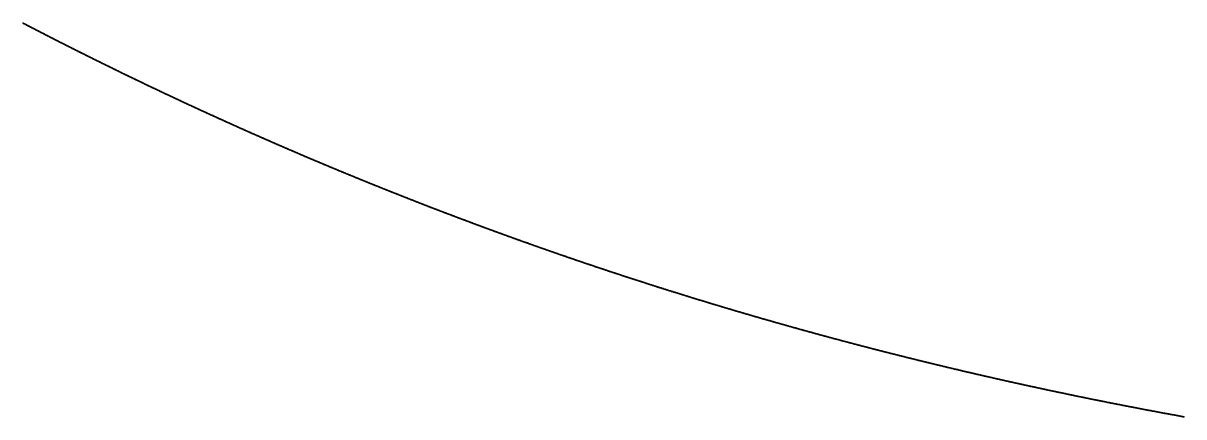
# Model space of a CAD drawing. Header units: metres. Extents: x 0 to 360, y 0 to 49.
# Drawn here: x 314.99 to 337.49, y 1.59 to 9.22 of the extents above; entities that cross this region are included whole.
import ezdxf

# ---------------------------------------------------------------- set-up
doc = ezdxf.new("R2010")
doc.units = ezdxf.units.M

msp = doc.modelspace()

# ---------------------------------------------------------------- linework, layer by layer
for p in [(314.994, 9.215), (315.003, 9.211), (315.012, 9.206), (315.02, 9.202), (315.029, 9.197), (315.038, 9.192), (315.047, 9.188), (315.056, 9.183), (315.064, 9.179), (315.073, 9.174), (315.082, 9.17), (315.091, 9.165), (315.099, 9.161), (315.108, 9.156), (315.117, 9.152), (315.126, 9.147), (315.134, 9.142), (315.143, 9.138), (315.152, 9.133), (315.161, 9.129), (315.169, 9.124), (315.178, 9.12), (315.187, 9.115), (315.196, 9.111), (315.205, 9.106), (315.213, 9.102), (315.222, 9.097), (315.231, 9.093), (315.24, 9.088), (315.248, 9.084), (315.257, 9.079), (315.266, 9.074), (315.275, 9.07), (315.284, 9.065), (315.292, 9.061), (315.301, 9.056), (315.31, 9.052), (315.319, 9.047), (315.328, 9.043), (315.336, 9.038), (315.345, 9.034), (315.354, 9.029), (315.363, 9.025), (315.372, 9.02), (315.38, 9.016), (315.389, 9.011), (315.398, 9.007), (315.407, 9.002), (315.416, 8.998), (315.424, 8.993), (315.433, 8.989), (315.442, 8.984), (315.451, 8.98), (315.46, 8.975), (315.468, 8.971), (315.477, 8.966), (315.486, 8.962), (315.495, 8.957), (315.504, 8.953), (315.512, 8.948), (315.521, 8.944), (315.53, 8.939), (315.539, 8.935), (315.548, 8.93), (315.557, 8.926), (315.565, 8.921), (315.574, 8.917), (315.583, 8.912), (315.592, 8.908), (315.601, 8.903), (315.61, 8.899), (315.618, 8.894), (315.627, 8.89), (315.636, 8.885), (315.645, 8.881), (315.654, 8.876), (315.662, 8.872), (315.671, 8.867), (315.68, 8.863), (315.689, 8.858), (315.698, 8.854), (315.707, 8.849), (315.716, 8.845), (315.724, 8.84), (315.733, 8.836), (315.742, 8.831), (315.751, 8.827), (315.76, 8.822), (315.769, 8.818), (315.777, 8.813), (315.786, 8.809), (315.795, 8.804), (315.804, 8.8), (315.813, 8.795), (315.822, 8.791), (315.831, 8.786), (315.839, 8.782), (315.848, 8.777), (315.857, 8.773), (315.866, 8.769), (315.875, 8.764), (315.884, 8.76), (315.893, 8.755), (315.901, 8.751), (315.91, 8.746), (315.919, 8.742), (315.928, 8.737), (315.937, 8.733), (315.946, 8.728), (315.955, 8.724), (315.964, 8.719), (315.972, 8.715), (315.981, 8.71), (315.99, 8.706), (315.999, 8.702), (316.008, 8.697), (316.017, 8.693), (316.026, 8.688), (316.035, 8.684), (316.043, 8.679), (316.052, 8.675), (316.061, 8.67), (316.07, 8.666), (316.079, 8.661), (316.088, 8.657), (316.097, 8.653), (316.106, 8.648), (316.114, 8.644), (316.123, 8.639), (316.132, 8.635), (316.141, 8.63), (316.15, 8.626), (316.159, 8.621), (316.168, 8.617), (316.177, 8.613), (316.186, 8.608), (316.195, 8.604), (316.203, 8.599), (316.212, 8.595), (316.221, 8.59), (316.23, 8.586), (316.239, 8.581), (316.248, 8.577), (316.257, 8.573), (316.266, 8.568), (316.275, 8.564), (316.284, 8.559), (316.293, 8.555), (316.301, 8.55), (316.31, 8.546), (316.319, 8.542), (316.328, 8.537), (316.337, 8.533), (316.346, 8.528), (316.355, 8.524), (316.364, 8.519), (316.373, 8.515), (316.382, 8.511), (316.391, 8.506), (316.4, 8.502), (316.408, 8.497), (316.417, 8.493), (316.426, 8.489), (316.435, 8.484), (316.444, 8.48), (316.453, 8.475), (316.462, 8.471), (316.471, 8.466), (316.48, 8.462), (316.489, 8.458), (316.498, 8.453), (316.507, 8.449), (316.516, 8.444), (316.525, 8.44), (316.534, 8.436), (316.543, 8.431), (316.551, 8.427), (316.56, 8.422), (316.569, 8.418), (316.578, 8.414), (316.587, 8.409), (316.596, 8.405), (316.605, 8.4), (316.614, 8.396), (316.623, 8.392), (316.632, 8.387), (316.641, 8.383), (316.65, 8.378), (316.659, 8.374), (316.668, 8.37), (316.677, 8.365), (316.686, 8.361), (316.695, 8.356), (316.704, 8.352), (316.713, 8.348), (316.722, 8.343), (316.731, 8.339), (316.74, 8.334), (316.749, 8.33), (316.758, 8.326), (316.766, 8.321), (316.775, 8.317), (316.784, 8.313), (316.793, 8.308), (316.802, 8.304), (316.811, 8.299), (316.82, 8.295), (316.829, 8.291), (316.838, 8.286), (316.847, 8.282), (316.856, 8.278), (316.865, 8.273), (316.874, 8.269), (316.883, 8.264), (316.892, 8.26), (316.901, 8.256), (316.91, 8.251), (316.919, 8.247), (316.928, 8.243), (316.937, 8.238), (316.946, 8.234), (316.955, 8.229), (316.964, 8.225), (316.973, 8.221), (316.982, 8.216), (316.991, 8.212), (317, 8.208), (317.009, 8.203), (317.018, 8.199), (317.027, 8.195), (317.036, 8.19), (317.045, 8.186), (317.054, 8.181), (317.063, 8.177), (317.072, 8.173), (317.081, 8.168), (317.09, 8.164), (317.099, 8.16), (317.108, 8.155), (317.117, 8.151), (317.126, 8.147), (317.135, 8.142), (317.144, 8.138), (317.153, 8.134), (317.162, 8.129), (317.171, 8.125), (317.18, 8.121), (317.189, 8.116), (317.198, 8.112), (317.207, 8.108), (317.216, 8.103), (317.226, 8.099), (317.235, 8.095), (317.244, 8.09), (317.253, 8.086), (317.262, 8.082), (317.271, 8.077), (317.28, 8.073), (317.289, 8.069), (317.298, 8.064), (317.307, 8.06), (317.316, 8.056), (317.325, 8.051), (317.334, 8.047), (317.343, 8.043), (317.352, 8.038), (317.361, 8.034), (317.37, 8.03), (317.379, 8.025), (317.388, 8.021), (317.397, 8.017), (317.406, 8.012), (317.415, 8.008), (317.424, 8.004), (317.433, 7.999), (317.443, 7.995), (317.452, 7.991), (317.461, 7.986), (317.47, 7.982), (317.479, 7.978), (317.488, 7.973), (317.497, 7.969), (317.506, 7.965), (317.515, 7.96), (317.524, 7.956), (317.533, 7.952), (317.542, 7.948), (317.551, 7.943), (317.56, 7.939), (317.569, 7.935), (317.578, 7.93), (317.588, 7.926), (317.597, 7.922), (317.606, 7.917), (317.615, 7.913), (317.624, 7.909), (317.633, 7.905), (317.642, 7.9), (317.651, 7.896), (317.66, 7.892), (317.669, 7.887), (317.678, 7.883), (317.687, 7.879), (317.697, 7.874), (317.706, 7.87), (317.715, 7.866), (317.724, 7.862), (317.733, 7.857), (317.742, 7.853), (317.751, 7.849), (317.76, 7.844), (317.769, 7.84), (317.778, 7.836), (317.787, 7.832), (317.797, 7.827), (317.806, 7.823), (317.815, 7.819), (317.824, 7.814), (317.833, 7.81), (317.842, 7.806), (317.851, 7.802), (317.86, 7.797), (317.869, 7.793), (317.878, 7.789), (317.888, 7.785), (317.897, 7.78), (317.906, 7.776), (317.915, 7.772), (317.924, 7.767), (317.933, 7.763), (317.942, 7.759), (317.951, 7.755), (317.961, 7.75), (317.97, 7.746), (317.979, 7.742), (317.988, 7.738), (317.997, 7.733), (318.006, 7.729), (318.015, 7.725), (318.024, 7.721), (318.034, 7.716), (318.043, 7.712), (318.052, 7.708), (318.061, 7.704), (318.07, 7.699), (318.079, 7.695), (318.088, 7.691), (318.097, 7.687), (318.107, 7.682), (318.116, 7.678), (318.125, 7.674), (318.134, 7.67), (318.143, 7.665), (318.152, 7.661), (318.161, 7.657), (318.171, 7.653), (318.18, 7.648), (318.189, 7.644), (318.198, 7.64), (318.207, 7.636), (318.216, 7.631), (318.225, 7.627), (318.235, 7.623), (318.244, 7.619), (318.253, 7.614), (318.262, 7.61), (318.271, 7.606), (318.28, 7.602), (318.29, 7.597), (318.299, 7.593), (318.308, 7.589), (318.317, 7.585), (318.326, 7.581), (318.335, 7.576), (318.345, 7.572), (318.354, 7.568), (318.363, 7.564), (318.372, 7.559), (318.381, 7.555), (318.39, 7.551), (318.4, 7.547), (318.409, 7.543), (318.418, 7.538), (318.427, 7.534), (318.436, 7.53), (318.445, 7.526), (318.455, 7.521), (318.464, 7.517), (318.473, 7.513), (318.482, 7.509), (318.491, 7.505), (318.501, 7.5), (318.51, 7.496), (318.519, 7.492), (318.528, 7.488), (318.537, 7.484), (318.546, 7.479), (318.556, 7.475), (318.565, 7.471), (318.574, 7.467), (318.583, 7.462), (318.592, 7.458), (318.602, 7.454), (318.611, 7.45), (318.62, 7.446), (318.629, 7.442), (318.638, 7.437), (318.648, 7.433), (318.657, 7.429), (318.666, 7.425), (318.675, 7.421), (318.684, 7.416), (318.694, 7.412), (318.703, 7.408), (318.712, 7.404), (318.721, 7.4), (318.731, 7.395), (318.74, 7.391), (318.749, 7.387), (318.758, 7.383), (318.767, 7.379), (318.777, 7.374), (318.786, 7.37), (318.795, 7.366), (318.804, 7.362), (318.814, 7.358), (318.823, 7.354), (318.832, 7.349), (318.841, 7.345), (318.85, 7.341), (318.86, 7.337), (318.869, 7.333), (318.878, 7.329), (318.887, 7.324), (318.897, 7.32), (318.906, 7.316), (318.915, 7.312), (318.924, 7.308), (318.934, 7.304), (318.943, 7.299), (318.952, 7.295), (318.961, 7.291), (318.97, 7.287), (318.98, 7.283), (318.989, 7.279), (318.998, 7.274), (319.007, 7.27), (319.017, 7.266), (319.026, 7.262), (319.035, 7.258), (319.044, 7.254), (319.054, 7.249), (319.063, 7.245), (319.072, 7.241), (319.081, 7.237), (319.091, 7.233), (319.1, 7.229), (319.109, 7.225), (319.119, 7.22), (319.128, 7.216), (319.137, 7.212), (319.146, 7.208), (319.156, 7.204), (319.165, 7.2), (319.174, 7.196), (319.183, 7.191), (319.193, 7.187), (319.202, 7.183), (319.211, 7.179), (319.22, 7.175), (319.23, 7.171), (319.239, 7.167), (319.248, 7.162), (319.258, 7.158), (319.267, 7.154), (319.276, 7.15), (319.285, 7.146), (319.295, 7.142), (319.304, 7.138), (319.313, 7.134), (319.323, 7.129), (319.332, 7.125), (319.341, 7.121), (319.35, 7.117), (319.36, 7.113), (319.369, 7.109), (319.378, 7.105), (319.388, 7.101), (319.397, 7.096), (319.406, 7.092), (319.415, 7.088), (319.425, 7.084), (319.434, 7.08), (319.443, 7.076), (319.453, 7.072), (319.462, 7.068), (319.471, 7.064), (319.481, 7.059), (319.49, 7.055), (319.499, 7.051), (319.508, 7.047), (319.518, 7.043), (319.527, 7.039), (319.536, 7.035), (319.546, 7.031), (319.555, 7.027), (319.564, 7.022), (319.574, 7.018), (319.583, 7.014), (319.592, 7.01), (319.602, 7.006), (319.611, 7.002), (319.62, 6.998), (319.63, 6.994), (319.639, 6.99), (319.648, 6.986), (319.658, 6.981), (319.667, 6.977), (319.676, 6.973), (319.686, 6.969), (319.695, 6.965), (319.704, 6.961), (319.714, 6.957), (319.723, 6.953), (319.732, 6.949), (319.742, 6.945), (319.751, 6.941), (319.76, 6.937), (319.77, 6.932), (319.779, 6.928), (319.788, 6.924), (319.798, 6.92), (319.807, 6.916), (319.816, 6.912), (319.826, 6.908), (319.835, 6.904), (319.844, 6.9), (319.854, 6.896), (319.863, 6.892), (319.872, 6.888), (319.882, 6.884), (319.891, 6.88), (319.9, 6.875), (319.91, 6.871), (319.919, 6.867), (319.929, 6.863), (319.938, 6.859), (319.947, 6.855), (319.957, 6.851), (319.966, 6.847), (319.975, 6.843), (319.985, 6.839), (319.994, 6.835), (320.003, 6.831), (320.013, 6.827), (320.022, 6.823), (320.032, 6.819), (320.041, 6.815), (320.05, 6.811), (320.06, 6.807), (320.069, 6.802), (320.078, 6.798), (320.088, 6.794), (320.097, 6.79), (320.107, 6.786), (320.116, 6.782), (320.125, 6.778), (320.135, 6.774), (320.144, 6.77), (320.153, 6.766), (320.163, 6.762), (320.172, 6.758), (320.182, 6.754), (320.191, 6.75), (320.2, 6.746), (320.21, 6.742), (320.219, 6.738), (320.229, 6.734), (320.238, 6.73), (320.247, 6.726), (320.257, 6.722), (320.266, 6.718), (320.276, 6.714), (320.285, 6.71), (320.294, 6.706), (320.304, 6.702), (320.313, 6.698), (320.323, 6.694), (320.332, 6.69), (320.341, 6.686), (320.351, 6.682), (320.36, 6.677), (320.37, 6.673), (320.379, 6.669), (320.388, 6.665), (320.398, 6.661), (320.407, 6.657), (320.417, 6.653), (320.426, 6.649), (320.436, 6.645), (320.445, 6.641), (320.454, 6.637), (320.464, 6.633), (320.473, 6.629), (320.483, 6.625), (320.492, 6.621), (320.502, 6.617), (320.511, 6.613), (320.52, 6.609), (320.53, 6.605), (320.539, 6.601), (320.549, 6.597), (320.558, 6.593), (320.568, 6.589), (320.577, 6.585), (320.586, 6.581), (320.596, 6.577), (320.605, 6.573), (320.615, 6.569), (320.624, 6.565), (320.634, 6.561), (320.643, 6.557), (320.653, 6.553), (320.662, 6.549), (320.671, 6.545), (320.681, 6.542), (320.69, 6.538), (320.7, 6.534), (320.709, 6.53), (320.719, 6.526), (320.728, 6.522), (320.738, 6.518), (320.747, 6.514), (320.757, 6.51), (320.766, 6.506), (320.775, 6.502), (320.785, 6.498), (320.794, 6.494), (320.804, 6.49), (320.813, 6.486), (320.823, 6.482), (320.832, 6.478), (320.842, 6.474), (320.851, 6.47), (320.861, 6.466), (320.87, 6.462), (320.88, 6.458), (320.889, 6.454), (320.899, 6.45), (320.908, 6.446), (320.917, 6.442), (320.927, 6.438), (320.936, 6.434), (320.946, 6.43), (320.955, 6.426), (320.965, 6.423), (320.974, 6.419), (320.984, 6.415), (320.993, 6.411), (321.003, 6.407), (321.012, 6.403), (321.022, 6.399), (321.031, 6.395), (321.041, 6.391), (321.05, 6.387), (321.06, 6.383), (321.069, 6.379), (321.079, 6.375), (321.088, 6.371), (321.098, 6.367), (321.107, 6.363), (321.117, 6.359), (321.126, 6.355), (321.136, 6.352), (321.145, 6.348), (321.155, 6.344), (321.164, 6.34), (321.174, 6.336), (321.183, 6.332), (321.193, 6.328), (321.202, 6.324), (321.212, 6.32), (321.221, 6.316), (321.231, 6.312), (321.24, 6.308), (321.25, 6.304), (321.259, 6.301), (321.269, 6.297), (321.278, 6.293), (321.288, 6.289), (321.298, 6.285), (321.307, 6.281), (321.317, 6.277), (321.326, 6.273), (321.336, 6.269), (321.345, 6.265), (321.355, 6.261), (321.364, 6.257), (321.374, 6.254), (321.383, 6.25), (321.393, 6.246), (321.402, 6.242), (321.412, 6.238), (321.421, 6.234), (321.431, 6.23), (321.441, 6.226), (321.45, 6.222), (321.46, 6.218), (321.469, 6.215), (321.479, 6.211), (321.488, 6.207), (321.498, 6.203), (321.507, 6.199), (321.517, 6.195), (321.526, 6.191), (321.536, 6.187), (321.546, 6.183), (321.555, 6.179), (321.565, 6.176), (321.574, 6.172), (321.584, 6.168), (321.593, 6.164), (321.603, 6.16), (321.612, 6.156), (321.622, 6.152), (321.632, 6.148), (321.641, 6.145), (321.651, 6.141), (321.66, 6.137), (321.67, 6.133), (321.679, 6.129), (321.689, 6.125), (321.699, 6.121), (321.708, 6.117), (321.718, 6.114), (321.727, 6.11), (321.737, 6.106), (321.746, 6.102), (321.756, 6.098), (321.766, 6.094), (321.775, 6.09), (321.785, 6.086), (321.794, 6.083), (321.804, 6.079), (321.813, 6.075), (321.823, 6.071), (321.833, 6.067), (321.842, 6.063), (321.852, 6.059), (321.861, 6.056), (321.871, 6.052), (321.881, 6.048), (321.89, 6.044), (321.9, 6.04), (321.909, 6.036), (321.919, 6.033), (321.929, 6.029), (321.938, 6.025), (321.948, 6.021), (321.957, 6.017), (321.967, 6.013), (321.977, 6.009), (321.986, 6.006), (321.996, 6.002), (322.005, 5.998), (322.015, 5.994), (322.025, 5.99), (322.034, 5.986), (322.044, 5.983), (322.053, 5.979), (322.063, 5.975), (322.073, 5.971), (322.082, 5.967), (322.092, 5.963), (322.101, 5.96), (322.111, 5.956), (322.121, 5.952), (322.13, 5.948), (322.14, 5.944), (322.15, 5.94), (322.159, 5.937), (322.169, 5.933), (322.178, 5.929), (322.188, 5.925), (322.198, 5.921), (322.207, 5.918), (322.217, 5.914), (322.227, 5.91), (322.236, 5.906), (322.246, 5.902), (322.255, 5.898), (322.265, 5.895), (322.275, 5.891), (322.284, 5.887), (322.294, 5.883), (322.304, 5.879), (322.313, 5.876), (322.323, 5.872), (322.333, 5.868), (322.342, 5.864), (322.352, 5.86), (322.362, 5.857), (322.371, 5.853), (322.381, 5.849), (322.391, 5.845), (322.4, 5.841), (322.41, 5.838), (322.419, 5.834), (322.429, 5.83), (322.439, 5.826), (322.448, 5.822), (322.458, 5.819), (322.468, 5.815), (322.477, 5.811), (322.487, 5.807), (322.497, 5.804), (322.506, 5.8), (322.516, 5.796), (322.526, 5.792), (322.535, 5.788), (322.545, 5.785), (322.555, 5.781), (322.564, 5.777), (322.574, 5.773), (322.584, 5.77), (322.593, 5.766), (322.603, 5.762), (322.613, 5.758), (322.622, 5.754), (322.632, 5.751), (322.642, 5.747), (322.652, 5.743), (322.661, 5.739), (322.671, 5.736), (322.681, 5.732), (322.69, 5.728), (322.7, 5.724), (322.71, 5.721), (322.719, 5.717), (322.729, 5.713), (322.739, 5.709), (322.748, 5.706), (322.758, 5.702), (322.768, 5.698), (322.777, 5.694), (322.787, 5.691), (322.797, 5.687), (322.807, 5.683), (322.816, 5.679), (322.826, 5.676), (322.836, 5.672), (322.845, 5.668), (322.855, 5.664), (322.865, 5.661), (322.874, 5.657), (322.884, 5.653), (322.894, 5.649), (322.904, 5.646), (322.913, 5.642), (322.923, 5.638), (322.933, 5.634), (322.942, 5.631), (322.952, 5.627), (322.962, 5.623), (322.972, 5.619), (322.981, 5.616), (322.991, 5.612), (323.001, 5.608), (323.011, 5.605), (323.02, 5.601), (323.03, 5.597), (323.04, 5.593), (323.049, 5.59), (323.059, 5.586), (323.069, 5.582), (323.079, 5.578), (323.088, 5.575), (323.098, 5.571), (323.108, 5.567), (323.118, 5.564), (323.127, 5.56), (323.137, 5.556), (323.147, 5.552), (323.156, 5.549), (323.166, 5.545), (323.176, 5.541), (323.186, 5.538), (323.195, 5.534), (323.205, 5.53), (323.215, 5.526), (323.225, 5.523), (323.234, 5.519), (323.244, 5.515), (323.254, 5.512), (323.264, 5.508), (323.273, 5.504), (323.283, 5.501), (323.293, 5.497), (323.303, 5.493), (323.312, 5.489), (323.322, 5.486), (323.332, 5.482), (323.342, 5.478), (323.352, 5.475), (323.361, 5.471), (323.371, 5.467), (323.381, 5.464), (323.391, 5.46), (323.4, 5.456), (323.41, 5.453), (323.42, 5.449), (323.43, 5.445), (323.439, 5.442), (323.449, 5.438), (323.459, 5.434), (323.469, 5.431), (323.479, 5.427), (323.488, 5.423), (323.498, 5.42), (323.508, 5.416), (323.518, 5.412), (323.527, 5.409), (323.537, 5.405), (323.547, 5.401), (323.557, 5.398), (323.567, 5.394), (323.576, 5.39), (323.586, 5.387), (323.596, 5.383), (323.606, 5.379), (323.616, 5.376), (323.625, 5.372), (323.635, 5.368), (323.645, 5.365), (323.655, 5.361), (323.664, 5.357), (323.674, 5.354), (323.684, 5.35), (323.694, 5.346), (323.704, 5.343), (323.713, 5.339), (323.723, 5.335), (323.733, 5.332), (323.743, 5.328), (323.753, 5.324), (323.763, 5.321), (323.772, 5.317), (323.782, 5.313), (323.792, 5.31), (323.802, 5.306), (323.812, 5.303), (323.821, 5.299), (323.831, 5.295), (323.841, 5.292), (323.851, 5.288), (323.861, 5.284), (323.87, 5.281), (323.88, 5.277), (323.89, 5.274), (323.9, 5.27), (323.91, 5.266), (323.92, 5.263), (323.929, 5.259), (323.939, 5.255), (323.949, 5.252), (323.959, 5.248), (323.969, 5.245), (323.979, 5.241), (323.988, 5.237), (323.998, 5.234), (324.008, 5.23), (324.018, 5.226), (324.028, 5.223), (324.038, 5.219), (324.047, 5.216), (324.057, 5.212), (324.067, 5.208), (324.077, 5.205), (324.087, 5.201), (324.097, 5.198), (324.107, 5.194), (324.116, 5.19), (324.126, 5.187), (324.136, 5.183), (324.146, 5.18), (324.156, 5.176), (324.166, 5.172), (324.175, 5.169), (324.185, 5.165), (324.195, 5.162), (324.205, 5.158), (324.215, 5.154), (324.225, 5.151), (324.235, 5.147), (324.245, 5.144), (324.254, 5.14), (324.264, 5.136), (324.274, 5.133), (324.284, 5.129), (324.294, 5.126), (324.304, 5.122), (324.314, 5.119), (324.323, 5.115), (324.333, 5.111), (324.343, 5.108), (324.353, 5.104), (324.363, 5.101), (324.373, 5.097), (324.383, 5.093), (324.393, 5.09), (324.402, 5.086), (324.412, 5.083), (324.422, 5.079), (324.432, 5.076), (324.442, 5.072), (324.452, 5.069), (324.462, 5.065), (324.472, 5.061), (324.482, 5.058), (324.491, 5.054), (324.501, 5.051), (324.511, 5.047), (324.521, 5.044), (324.531, 5.04), (324.541, 5.036), (324.551, 5.033), (324.561, 5.029), (324.571, 5.026), (324.581, 5.022), (324.59, 5.019), (324.6, 5.015), (324.61, 5.012), (324.62, 5.008), (324.63, 5.005), (324.64, 5.001), (324.65, 4.997), (324.66, 4.994), (324.67, 4.99), (324.68, 4.987), (324.69, 4.983), (324.699, 4.98), (324.709, 4.976), (324.719, 4.973), (324.729, 4.969), (324.739, 4.966), (324.749, 4.962), (324.759, 4.959), (324.769, 4.955), (324.779, 4.952), (324.789, 4.948), (324.799, 4.944), (324.809, 4.941), (324.818, 4.937), (324.828, 4.934), (324.838, 4.93), (324.848, 4.927), (324.858, 4.923), (324.868, 4.92), (324.878, 4.916), (324.888, 4.913), (324.898, 4.909), (324.908, 4.906), (324.918, 4.902), (324.928, 4.899), (324.938, 4.895), (324.948, 4.892), (324.958, 4.888), (324.968, 4.885), (324.977, 4.881), (324.987, 4.878), (324.997, 4.874), (325.007, 4.871), (325.017, 4.867), (325.027, 4.864), (325.037, 4.86), (325.047, 4.857), (325.057, 4.853), (325.067, 4.85), (325.077, 4.846), (325.087, 4.843), (325.097, 4.839), (325.107, 4.836), (325.117, 4.832), (325.127, 4.829), (325.137, 4.825), (325.147, 4.822), (325.157, 4.818), (325.167, 4.815), (325.177, 4.811), (325.187, 4.808), (325.197, 4.804), (325.207, 4.801), (325.216, 4.797), (325.226, 4.794), (325.236, 4.79), (325.246, 4.787), (325.256, 4.784), (325.266, 4.78), (325.276, 4.777), (325.286, 4.773), (325.296, 4.77), (325.306, 4.766), (325.316, 4.763), (325.326, 4.759), (325.336, 4.756), (325.346, 4.752), (325.356, 4.749), (325.366, 4.745), (325.376, 4.742), (325.386, 4.738), (325.396, 4.735), (325.406, 4.732), (325.416, 4.728), (325.426, 4.725), (325.436, 4.721), (325.446, 4.718), (325.456, 4.714), (325.466, 4.711), (325.476, 4.707), (325.486, 4.704), (325.496, 4.701), (325.506, 4.697), (325.516, 4.694), (325.526, 4.69), (325.536, 4.687), (325.546, 4.683), (325.556, 4.68), (325.566, 4.676), (325.576, 4.673), (325.586, 4.67), (325.596, 4.666), (325.606, 4.663), (325.616, 4.659), (325.626, 4.656), (325.636, 4.652), (325.646, 4.649), (325.656, 4.646), (325.666, 4.642), (325.676, 4.639), (325.686, 4.635), (325.696, 4.632), (325.706, 4.628), (325.716, 4.625), (325.726, 4.622), (325.736, 4.618), (325.747, 4.615), (325.757, 4.611), (325.767, 4.608), (325.777, 4.605), (325.787, 4.601), (325.797, 4.598), (325.807, 4.594), (325.817, 4.591), (325.827, 4.587), (325.837, 4.584), (325.847, 4.581), (325.857, 4.577), (325.867, 4.574), (325.877, 4.57), (325.887, 4.567), (325.897, 4.564), (325.907, 4.56), (325.917, 4.557), (325.927, 4.553), (325.937, 4.55), (325.947, 4.547), (325.957, 4.543), (325.967, 4.54), (325.977, 4.537), (325.988, 4.533), (325.998, 4.53), (326.008, 4.526), (326.018, 4.523), (326.028, 4.52), (326.038, 4.516), (326.048, 4.513), (326.058, 4.509), (326.068, 4.506), (326.078, 4.503), (326.088, 4.499), (326.098, 4.496), (326.108, 4.493), (326.118, 4.489), (326.128, 4.486), (326.139, 4.482), (326.149, 4.479), (326.159, 4.476), (326.169, 4.472), (326.179, 4.469), (326.189, 4.466), (326.199, 4.462), (326.209, 4.459), (326.219, 4.456), (326.229, 4.452), (326.239, 4.449), (326.249, 4.445), (326.259, 4.442), (326.27, 4.439), (326.28, 4.435), (326.29, 4.432), (326.3, 4.429), (326.31, 4.425), (326.32, 4.422), (326.33, 4.419), (326.34, 4.415), (326.35, 4.412), (326.36, 4.409), (326.37, 4.405), (326.381, 4.402), (326.391, 4.399), (326.401, 4.395), (326.411, 4.392), (326.421, 4.389), (326.431, 4.385), (326.441, 4.382), (326.451, 4.379), (326.461, 4.375), (326.471, 4.372), (326.482, 4.369), (326.492, 4.365), (326.502, 4.362), (326.512, 4.359), (326.522, 4.355), (326.532, 4.352), (326.542, 4.349), (326.552, 4.345), (326.562, 4.342), (326.573, 4.339), (326.583, 4.335), (326.593, 4.332), (326.603, 4.329), (326.613, 4.325), (326.623, 4.322), (326.633, 4.319), (326.643, 4.315), (326.654, 4.312), (326.664, 4.309), (326.674, 4.305), (326.684, 4.302), (326.694, 4.299), (326.704, 4.296), (326.714, 4.292), (326.725, 4.289), (326.735, 4.286), (326.745, 4.282), (326.755, 4.279), (326.765, 4.276), (326.775, 4.272), (326.785, 4.269), (326.795, 4.266), (326.806, 4.263), (326.816, 4.259), (326.826, 4.256), (326.836, 4.253), (326.846, 4.249), (326.856, 4.246), (326.866, 4.243), (326.877, 4.24), (326.887, 4.236), (326.897, 4.233), (326.907, 4.23), (326.917, 4.226), (326.927, 4.223), (326.938, 4.22), (326.948, 4.217), (326.958, 4.213), (326.968, 4.21), (326.978, 4.207), (326.988, 4.204), (326.999, 4.2), (327.009, 4.197), (327.019, 4.194), (327.029, 4.19), (327.039, 4.187), (327.049, 4.184), (327.06, 4.181), (327.07, 4.177), (327.08, 4.174), (327.09, 4.171), (327.1, 4.168), (327.11, 4.164), (327.121, 4.161), (327.131, 4.158), (327.141, 4.155), (327.151, 4.151), (327.161, 4.148), (327.171, 4.145), (327.182, 4.142), (327.192, 4.138), (327.202, 4.135), (327.212, 4.132), (327.222, 4.129), (327.233, 4.125), (327.243, 4.122), (327.253, 4.119), (327.263, 4.116), (327.273, 4.112), (327.284, 4.109), (327.294, 4.106), (327.304, 4.103), (327.314, 4.099), (327.324, 4.096), (327.335, 4.093), (327.345, 4.09), (327.355, 4.087), (327.365, 4.083), (327.375, 4.08), (327.386, 4.077), (327.396, 4.074), (327.406, 4.07), (327.416, 4.067), (327.426, 4.064), (327.437, 4.061), (327.447, 4.058), (327.457, 4.054), (327.467, 4.051), (327.477, 4.048), (327.488, 4.045), (327.498, 4.041), (327.508, 4.038), (327.518, 4.035), (327.528, 4.032), (327.539, 4.029), (327.549, 4.025), (327.559, 4.022), (327.569, 4.019), (327.58, 4.016), (327.59, 4.013), (327.6, 4.009), (327.61, 4.006), (327.62, 4.003), (327.631, 4), (327.641, 3.997), (327.651, 3.993), (327.661, 3.99), (327.672, 3.987), (327.682, 3.984), (327.692, 3.981), (327.702, 3.978), (327.713, 3.974), (327.723, 3.971), (327.733, 3.968), (327.743, 3.965), (327.754, 3.962), (327.764, 3.958), (327.774, 3.955), (327.784, 3.952), (327.795, 3.949), (327.805, 3.946), (327.815, 3.943), (327.825, 3.939), (327.836, 3.936), (327.846, 3.933), (327.856, 3.93), (327.866, 3.927), (327.877, 3.924), (327.887, 3.92), (327.897, 3.917), (327.907, 3.914), (327.918, 3.911), (327.928, 3.908), (327.938, 3.905), (327.948, 3.901), (327.959, 3.898), (327.969, 3.895), (327.979, 3.892), (327.989, 3.889), (328, 3.886), (328.01, 3.882), (328.02, 3.879), (328.03, 3.876), (328.041, 3.873), (328.051, 3.87), (328.061, 3.867), (328.072, 3.864), (328.082, 3.86), (328.092, 3.857), (328.102, 3.854), (328.113, 3.851), (328.123, 3.848), (328.133, 3.845), (328.144, 3.842), (328.154, 3.838), (328.164, 3.835), (328.174, 3.832), (328.185, 3.829), (328.195, 3.826), (328.205, 3.823), (328.216, 3.82), (328.226, 3.817), (328.236, 3.813), (328.246, 3.81), (328.257, 3.807), (328.267, 3.804), (328.277, 3.801), (328.288, 3.798), (328.298, 3.795), (328.308, 3.792), (328.318, 3.789), (328.329, 3.785), (328.339, 3.782), (328.349, 3.779), (328.36, 3.776), (328.37, 3.773), (328.38, 3.77), (328.391, 3.767), (328.401, 3.764), (328.411, 3.761), (328.421, 3.757), (328.432, 3.754), (328.442, 3.751), (328.452, 3.748), (328.463, 3.745), (328.473, 3.742), (328.483, 3.739), (328.494, 3.736), (328.504, 3.733), (328.514, 3.73), (328.525, 3.727), (328.535, 3.723), (328.545, 3.72), (328.556, 3.717), (328.566, 3.714), (328.576, 3.711), (328.587, 3.708), (328.597, 3.705), (328.607, 3.702), (328.618, 3.699), (328.628, 3.696), (328.638, 3.693), (328.649, 3.69), (328.659, 3.686), (328.669, 3.683), (328.68, 3.68), (328.69, 3.677), (328.7, 3.674), (328.711, 3.671), (328.721, 3.668), (328.731, 3.665), (328.742, 3.662), (328.752, 3.659), (328.762, 3.656), (328.773, 3.653), (328.783, 3.65), (328.793, 3.647), (328.804, 3.644), (328.814, 3.641), (328.824, 3.637), (328.835, 3.634), (328.845, 3.631), (328.855, 3.628), (328.866, 3.625), (328.876, 3.622), (328.886, 3.619), (328.897, 3.616), (328.907, 3.613), (328.918, 3.61), (328.928, 3.607), (328.938, 3.604), (328.949, 3.601), (328.959, 3.598), (328.969, 3.595), (328.98, 3.592), (328.99, 3.589), (329, 3.586), (329.011, 3.583), (329.021, 3.58), (329.032, 3.577), (329.042, 3.574), (329.052, 3.571), (329.063, 3.568), (329.073, 3.565), (329.083, 3.562), (329.094, 3.558), (329.104, 3.555), (329.115, 3.552), (329.125, 3.549), (329.135, 3.546), (329.146, 3.543), (329.156, 3.54), (329.166, 3.537), (329.177, 3.534), (329.187, 3.531), (329.198, 3.528), (329.208, 3.525), (329.218, 3.522), (329.229, 3.519), (329.239, 3.516), (329.25, 3.513), (329.26, 3.51), (329.27, 3.507), (329.281, 3.504), (329.291, 3.501), (329.302, 3.498), (329.312, 3.495), (329.322, 3.492), (329.333, 3.489), (329.343, 3.486), (329.354, 3.483), (329.364, 3.48), (329.374, 3.477), (329.385, 3.474), (329.395, 3.471), (329.406, 3.468), (329.416, 3.465), (329.426, 3.462), (329.437, 3.459), (329.447, 3.456), (329.458, 3.454), (329.468, 3.451), (329.478, 3.448), (329.489, 3.445), (329.499, 3.442), (329.51, 3.439), (329.52, 3.436), (329.531, 3.433), (329.541, 3.43), (329.551, 3.427), (329.562, 3.424), (329.572, 3.421), (329.583, 3.418), (329.593, 3.415), (329.604, 3.412), (329.614, 3.409), (329.624, 3.406), (329.635, 3.403), (329.645, 3.4), (329.656, 3.397), (329.666, 3.394), (329.677, 3.391), (329.687, 3.388), (329.697, 3.385), (329.708, 3.382), (329.718, 3.379), (329.729, 3.377), (329.739, 3.374), (329.75, 3.371), (329.76, 3.368), (329.771, 3.365), (329.781, 3.362), (329.791, 3.359), (329.802, 3.356), (329.812, 3.353), (329.823, 3.35), (329.833, 3.347), (329.844, 3.344), (329.854, 3.341), (329.865, 3.338), (329.875, 3.335), (329.885, 3.333), (329.896, 3.33), (329.906, 3.327), (329.917, 3.324), (329.927, 3.321), (329.938, 3.318), (329.948, 3.315), (329.959, 3.312), (329.969, 3.309), (329.98, 3.306), (329.99, 3.303), (330, 3.3), (330.011, 3.297), (330.021, 3.295), (330.032, 3.292), (330.042, 3.289), (330.053, 3.286), (330.063, 3.283), (330.074, 3.28), (330.084, 3.277), (330.095, 3.274), (330.105, 3.271), (330.116, 3.268), (330.126, 3.266), (330.137, 3.263), (330.147, 3.26), (330.158, 3.257), (330.168, 3.254), (330.179, 3.251), (330.189, 3.248), (330.2, 3.245), (330.21, 3.242), (330.22, 3.24), (330.231, 3.237), (330.241, 3.234), (330.252, 3.231), (330.262, 3.228), (330.273, 3.225), (330.283, 3.222), (330.294, 3.219), (330.304, 3.216), (330.315, 3.214), (330.325, 3.211), (330.336, 3.208), (330.346, 3.205), (330.357, 3.202), (330.367, 3.199), (330.378, 3.196), (330.388, 3.194), (330.399, 3.191), (330.409, 3.188), (330.42, 3.185), (330.43, 3.182), (330.441, 3.179), (330.451, 3.176), (330.462, 3.173), (330.472, 3.171), (330.483, 3.168), (330.493, 3.165), (330.504, 3.162), (330.514, 3.159), (330.525, 3.156), (330.536, 3.154), (330.546, 3.151), (330.557, 3.148), (330.567, 3.145), (330.578, 3.142), (330.588, 3.139), (330.599, 3.136), (330.609, 3.134), (330.62, 3.131), (330.63, 3.128), (330.641, 3.125), (330.651, 3.122), (330.662, 3.119), (330.672, 3.117), (330.683, 3.114), (330.693, 3.111), (330.704, 3.108), (330.714, 3.105), (330.725, 3.102), (330.735, 3.1), (330.746, 3.097), (330.757, 3.094), (330.767, 3.091), (330.778, 3.088), (330.788, 3.086), (330.799, 3.083), (330.809, 3.08), (330.82, 3.077), (330.83, 3.074), (330.841, 3.071), (330.851, 3.069), (330.862, 3.066), (330.873, 3.063), (330.883, 3.06), (330.894, 3.057), (330.904, 3.055), (330.915, 3.052), (330.925, 3.049), (330.936, 3.046), (330.946, 3.043), (330.957, 3.041), (330.967, 3.038), (330.978, 3.035), (330.989, 3.032), (330.999, 3.029), (331.01, 3.027), (331.02, 3.024), (331.031, 3.021), (331.041, 3.018), (331.052, 3.016), (331.063, 3.013), (331.073, 3.01), (331.084, 3.007), (331.094, 3.004), (331.105, 3.002), (331.115, 2.999), (331.126, 2.996), (331.137, 2.993), (331.147, 2.991), (331.158, 2.988), (331.168, 2.985), (331.179, 2.982), (331.189, 2.979), (331.2, 2.977), (331.211, 2.974), (331.221, 2.971), (331.232, 2.968), (331.242, 2.966), (331.253, 2.963), (331.263, 2.96), (331.274, 2.957), (331.285, 2.955), (331.295, 2.952), (331.306, 2.949), (331.316, 2.946), (331.327, 2.944), (331.338, 2.941), (331.348, 2.938), (331.359, 2.935), (331.369, 2.933), (331.38, 2.93), (331.391, 2.927), (331.401, 2.924), (331.412, 2.922), (331.422, 2.919), (331.433, 2.916), (331.444, 2.913), (331.454, 2.911), (331.465, 2.908), (331.475, 2.905), (331.486, 2.902), (331.497, 2.9), (331.507, 2.897), (331.518, 2.894), (331.528, 2.892), (331.539, 2.889), (331.55, 2.886), (331.56, 2.883), (331.571, 2.881), (331.581, 2.878), (331.592, 2.875), (331.603, 2.872), (331.613, 2.87), (331.624, 2.867), (331.634, 2.864), (331.645, 2.862), (331.656, 2.859), (331.666, 2.856), (331.677, 2.853), (331.688, 2.851), (331.698, 2.848), (331.709, 2.845), (331.719, 2.843), (331.73, 2.84), (331.741, 2.837), (331.751, 2.835), (331.762, 2.832), (331.773, 2.829), (331.783, 2.826), (331.794, 2.824), (331.804, 2.821), (331.815, 2.818), (331.826, 2.816), (331.836, 2.813), (331.847, 2.81), (331.858, 2.808), (331.868, 2.805), (331.879, 2.802), (331.89, 2.8), (331.9, 2.797), (331.911, 2.794), (331.921, 2.792), (331.932, 2.789), (331.943, 2.786), (331.953, 2.783), (331.964, 2.781), (331.975, 2.778), (331.985, 2.775), (331.996, 2.773), (332.007, 2.77), (332.017, 2.767), (332.028, 2.765), (332.039, 2.762), (332.049, 2.759), (332.06, 2.757), (332.071, 2.754), (332.081, 2.751), (332.092, 2.749), (332.103, 2.746), (332.113, 2.743), (332.124, 2.741), (332.135, 2.738), (332.145, 2.736), (332.156, 2.733), (332.167, 2.73), (332.177, 2.728), (332.188, 2.725), (332.199, 2.722), (332.209, 2.72), (332.22, 2.717), (332.231, 2.714), (332.241, 2.712), (332.252, 2.709), (332.263, 2.706), (332.273, 2.704), (332.284, 2.701), (332.295, 2.699), (332.305, 2.696), (332.316, 2.693), (332.327, 2.691), (332.337, 2.688), (332.348, 2.685), (332.359, 2.683), (332.369, 2.68), (332.38, 2.677), (332.391, 2.675), (332.401, 2.672), (332.412, 2.67), (332.423, 2.667), (332.433, 2.664), (332.444, 2.662), (332.455, 2.659), (332.465, 2.657), (332.476, 2.654), (332.487, 2.651), (332.498, 2.649), (332.508, 2.646), (332.519, 2.643), (332.53, 2.641), (332.54, 2.638), (332.551, 2.636), (332.562, 2.633), (332.572, 2.63), (332.583, 2.628), (332.594, 2.625), (332.605, 2.623), (332.615, 2.62), (332.626, 2.617), (332.637, 2.615), (332.647, 2.612), (332.658, 2.61), (332.669, 2.607), (332.679, 2.605), (332.69, 2.602), (332.701, 2.599), (332.712, 2.597), (332.722, 2.594), (332.733, 2.592), (332.744, 2.589), (332.754, 2.586), (332.765, 2.584), (332.776, 2.581), (332.787, 2.579), (332.797, 2.576), (332.808, 2.574), (332.819, 2.571), (332.829, 2.568), (332.84, 2.566), (332.851, 2.563), (332.862, 2.561), (332.872, 2.558), (332.883, 2.556), (332.894, 2.553), (332.905, 2.55), (332.915, 2.548), (332.926, 2.545), (332.937, 2.543), (332.947, 2.54), (332.958, 2.538), (332.969, 2.535), (332.98, 2.533), (332.99, 2.53), (333.001, 2.528), (333.012, 2.525), (333.023, 2.522), (333.033, 2.52), (333.044, 2.517), (333.055, 2.515), (333.066, 2.512), (333.076, 2.51), (333.087, 2.507), (333.098, 2.505), (333.109, 2.502), (333.119, 2.5), (333.13, 2.497), (333.141, 2.495), (333.152, 2.492), (333.162, 2.489), (333.173, 2.487), (333.184, 2.484), (333.195, 2.482), (333.205, 2.479), (333.216, 2.477), (333.227, 2.474), (333.238, 2.472), (333.248, 2.469), (333.259, 2.467), (333.27, 2.464), (333.281, 2.462), (333.291, 2.459), (333.302, 2.457), (333.313, 2.454), (333.324, 2.452), (333.334, 2.449), (333.345, 2.447), (333.356, 2.444), (333.367, 2.442), (333.378, 2.439), (333.388, 2.437), (333.399, 2.434), (333.41, 2.432), (333.421, 2.429), (333.431, 2.427), (333.442, 2.424), (333.453, 2.422), (333.464, 2.419), (333.474, 2.417), (333.485, 2.414), (333.496, 2.412), (333.507, 2.409), (333.518, 2.407), (333.528, 2.404), (333.539, 2.402), (333.55, 2.399), (333.561, 2.397), (333.571, 2.394), (333.582, 2.392), (333.593, 2.389), (333.604, 2.387), (333.615, 2.384), (333.625, 2.382), (333.636, 2.379), (333.647, 2.377), (333.658, 2.375), (333.669, 2.372), (333.679, 2.37), (333.69, 2.367), (333.701, 2.365), (333.712, 2.362), (333.723, 2.36), (333.733, 2.357), (333.744, 2.355), (333.755, 2.352), (333.766, 2.35), (333.777, 2.347), (333.787, 2.345), (333.798, 2.343), (333.809, 2.34), (333.82, 2.338), (333.831, 2.335), (333.841, 2.333), (333.852, 2.33), (333.863, 2.328), (333.874, 2.325), (333.885, 2.323), (333.895, 2.321), (333.906, 2.318), (333.917, 2.316), (333.928, 2.313), (333.939, 2.311), (333.949, 2.308), (333.96, 2.306), (333.971, 2.304), (333.982, 2.301), (333.993, 2.299), (334.004, 2.296), (334.014, 2.294), (334.025, 2.291), (334.036, 2.289), (334.047, 2.287), (334.058, 2.284), (334.069, 2.282), (334.079, 2.279), (334.09, 2.277), (334.101, 2.274), (334.112, 2.272), (334.123, 2.27), (334.133, 2.267), (334.144, 2.265), (334.155, 2.262), (334.166, 2.26), (334.177, 2.258), (334.188, 2.255), (334.198, 2.253), (334.209, 2.25), (334.22, 2.248), (334.231, 2.246), (334.242, 2.243), (334.253, 2.241), (334.264, 2.238), (334.274, 2.236), (334.285, 2.234), (334.296, 2.231), (334.307, 2.229), (334.318, 2.226), (334.329, 2.224), (334.339, 2.222), (334.35, 2.219), (334.361, 2.217), (334.372, 2.215), (334.383, 2.212), (334.394, 2.21), (334.405, 2.207), (334.415, 2.205), (334.426, 2.203), (334.437, 2.2), (334.448, 2.198), (334.459, 2.196), (334.47, 2.193), (334.481, 2.191), (334.491, 2.188), (334.502, 2.186), (334.513, 2.184), (334.524, 2.181), (334.535, 2.179), (334.546, 2.177), (334.557, 2.174), (334.567, 2.172), (334.578, 2.17), (334.589, 2.167), (334.6, 2.165), (334.611, 2.163), (334.622, 2.16), (334.633, 2.158), (334.643, 2.155), (334.654, 2.153), (334.665, 2.151), (334.676, 2.148), (334.687, 2.146), (334.698, 2.144), (334.709, 2.141), (334.72, 2.139), (334.73, 2.137), (334.741, 2.134), (334.752, 2.132), (334.763, 2.13), (334.774, 2.127), (334.785, 2.125), (334.796, 2.123), (334.807, 2.12), (334.818, 2.118), (334.828, 2.116), (334.839, 2.113), (334.85, 2.111), (334.861, 2.109), (334.872, 2.106), (334.883, 2.104), (334.894, 2.102), (334.905, 2.1), (334.916, 2.097), (334.926, 2.095), (334.937, 2.093), (334.948, 2.09), (334.959, 2.088), (334.97, 2.086), (334.981, 2.083), (334.992, 2.081), (335.003, 2.079), (335.014, 2.076), (335.025, 2.074), (335.035, 2.072), (335.046, 2.07), (335.057, 2.067), (335.068, 2.065), (335.079, 2.063), (335.09, 2.06), (335.101, 2.058), (335.112, 2.056), (335.123, 2.053), (335.134, 2.051), (335.144, 2.049), (335.155, 2.047), (335.166, 2.044), (335.177, 2.042), (335.188, 2.04), (335.199, 2.037), (335.21, 2.035), (335.221, 2.033), (335.232, 2.031), (335.243, 2.028), (335.254, 2.026), (335.265, 2.024), (335.275, 2.022), (335.286, 2.019), (335.297, 2.017), (335.308, 2.015), (335.319, 2.012), (335.33, 2.01), (335.341, 2.008), (335.352, 2.006), (335.363, 2.003), (335.374, 2.001), (335.385, 1.999), (335.396, 1.997), (335.407, 1.994), (335.418, 1.992), (335.428, 1.99), (335.439, 1.988), (335.45, 1.985), (335.461, 1.983), (335.472, 1.981), (335.483, 1.979), (335.494, 1.976), (335.505, 1.974), (335.516, 1.972), (335.527, 1.97), (335.538, 1.967), (335.549, 1.965), (335.56, 1.963), (335.571, 1.961), (335.582, 1.959), (335.593, 1.956), (335.603, 1.954), (335.614, 1.952), (335.625, 1.95), (335.636, 1.947), (335.647, 1.945), (335.658, 1.943), (335.669, 1.941), (335.68, 1.938), (335.691, 1.936), (335.702, 1.934), (335.713, 1.932), (335.724, 1.93), (335.735, 1.927), (335.746, 1.925), (335.757, 1.923), (335.768, 1.921), (335.779, 1.919), (335.79, 1.916), (335.801, 1.914), (335.812, 1.912), (335.823, 1.91), (335.833, 1.908), (335.844, 1.905), (335.855, 1.903), (335.866, 1.901), (335.877, 1.899), (335.888, 1.897), (335.899, 1.894), (335.91, 1.892), (335.921, 1.89), (335.932, 1.888), (335.943, 1.886), (335.954, 1.883), (335.965, 1.881), (335.976, 1.879), (335.987, 1.877), (335.998, 1.875), (336.009, 1.872), (336.02, 1.87), (336.031, 1.868), (336.042, 1.866), (336.053, 1.864), (336.064, 1.862), (336.075, 1.859), (336.086, 1.857), (336.097, 1.855), (336.108, 1.853), (336.119, 1.851), (336.13, 1.849), (336.141, 1.846), (336.152, 1.844), (336.163, 1.842), (336.174, 1.84), (336.185, 1.838), (336.196, 1.836), (336.207, 1.833), (336.218, 1.831), (336.229, 1.829), (336.24, 1.827), (336.251, 1.825), (336.262, 1.823), (336.273, 1.821), (336.284, 1.818), (336.295, 1.816), (336.306, 1.814), (336.317, 1.812), (336.328, 1.81), (336.339, 1.808), (336.35, 1.806), (336.361, 1.803), (336.372, 1.801), (336.383, 1.799), (336.394, 1.797), (336.405, 1.795), (336.416, 1.793), (336.427, 1.791), (336.438, 1.788), (336.449, 1.786), (336.46, 1.784), (336.471, 1.782), (336.482, 1.78), (336.493, 1.778), (336.504, 1.776), (336.515, 1.774), (336.526, 1.771), (336.537, 1.769), (336.548, 1.767), (336.559, 1.765), (336.57, 1.763), (336.581, 1.761), (336.592, 1.759), (336.603, 1.757), (336.614, 1.755), (336.625, 1.752), (336.636, 1.75), (336.647, 1.748), (336.658, 1.746), (336.669, 1.744), (336.68, 1.742), (336.691, 1.74), (336.702, 1.738), (336.713, 1.736), (336.724, 1.734), (336.735, 1.732), (336.746, 1.729), (336.757, 1.727), (336.768, 1.725), (336.779, 1.723), (336.79, 1.721), (336.801, 1.719), (336.812, 1.717), (336.823, 1.715), (336.834, 1.713), (336.845, 1.711), (336.856, 1.709), (336.867, 1.707), (336.879, 1.704), (336.89, 1.702), (336.901, 1.7), (336.912, 1.698), (336.923, 1.696), (336.934, 1.694), (336.945, 1.692), (336.956, 1.69), (336.967, 1.688), (336.978, 1.686), (336.989, 1.684), (337, 1.682), (337.011, 1.68), (337.022, 1.678), (337.033, 1.676), (337.044, 1.673), (337.055, 1.671), (337.066, 1.669), (337.077, 1.667), (337.088, 1.665), (337.099, 1.663), (337.11, 1.661), (337.122, 1.659), (337.133, 1.657), (337.144, 1.655), (337.155, 1.653), (337.166, 1.651), (337.177, 1.649), (337.188, 1.647), (337.199, 1.645), (337.21, 1.643), (337.221, 1.641), (337.232, 1.639), (337.243, 1.637), (337.254, 1.635), (337.265, 1.633), (337.276, 1.631), (337.287, 1.629), (337.299, 1.627), (337.31, 1.625), (337.321, 1.623), (337.332, 1.621), (337.343, 1.618), (337.354, 1.616), (337.365, 1.614), (337.376, 1.612), (337.387, 1.61), (337.398, 1.608), (337.409, 1.606), (337.42, 1.604), (337.431, 1.602), (337.442, 1.6), (337.454, 1.598), (337.465, 1.596), (337.476, 1.594), (337.487, 1.592)]:
    msp.add_point(p)

doc.saveas('drawing.dxf')
